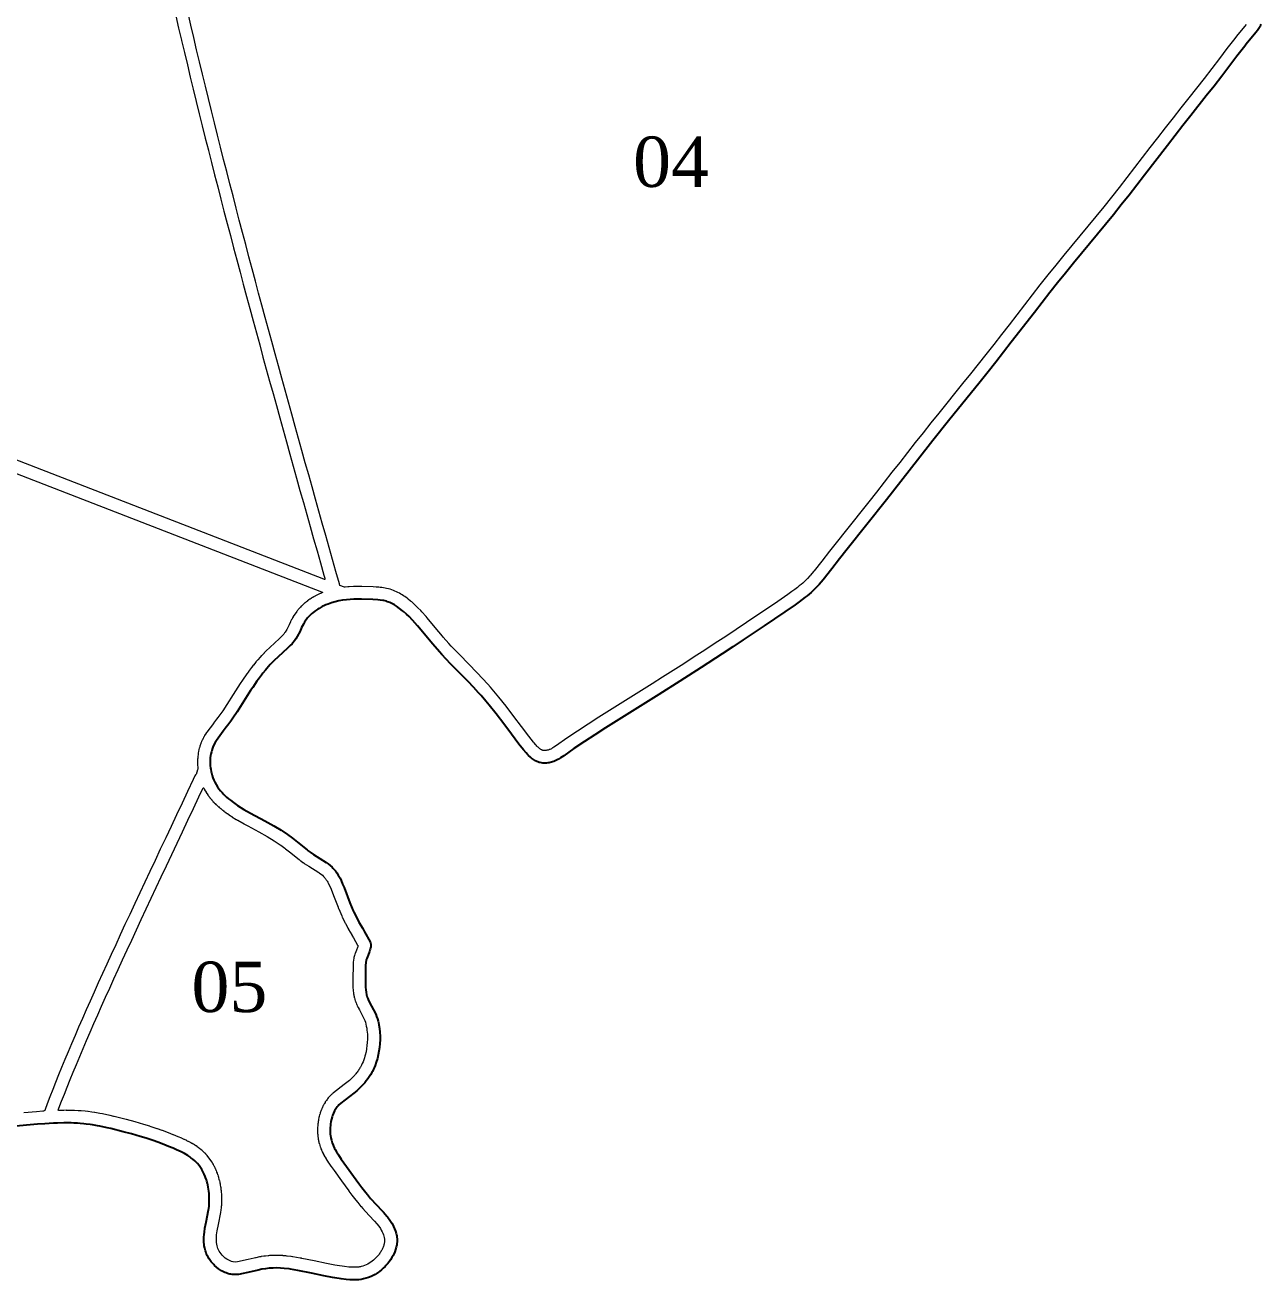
# Model space of a CAD drawing. Extents: x 709175 to 711772, y 7862468 to 7865374.
# Drawn here: x 711280.2 to 711772, y 7863406.2 to 7863905.3 of the extents above; entities that cross this region are included whole.
import ezdxf
from ezdxf.enums import TextEntityAlignment as Align

# ---------------------------------------------------------------- set-up
doc = ezdxf.new("R2010")
doc.units = 0
for name, color, linetype in [('NUMERAÇÕES', 7, 'Continuous'), ('Perimetro', 1, 'Continuous'), ('ÁREAS', 7, 'Continuous')]:
    doc.layers.add(name, color=color, linetype=linetype)
doc.layers.add('NUMERAÇÕES DOS TALHÕES', color=7, linetype='Continuous', true_color=0xffffff)
doc.layers.add('TALHÕES', color=3, linetype='Continuous', lineweight=9, true_color=0x00ff00)
doc.styles.add('AREAS', font='times.ttf')

# ---------------------------------------------------------------- blocks, each defined once
blk = doc.blocks.new('area_de_talhao')
at = {"layer": 'NUMERAÇÕES', "linetype": 'Continuous', "style": 'AREAS'}
blk.add_attdef('NRO', text='', height=20, dxfattribs=at).set_placement((0, 6.08), align=Align.CENTER)
at = {"layer": 'ÁREAS', "linetype": 'Continuous', "style": 'AREAS', "flags": 1}
for tag, height, p in [('AREAREAL', 0.001, (0, 0)), ('AREA', 20, (0, -23.92))]:
    blk.add_attdef(tag, text='', height=height, dxfattribs=at).set_placement(p, align=Align.CENTER)

msp = doc.modelspace()

# ---------------------------------------------------------------- linework, layer by layer
at = {"layer": 'Perimetro', "color": 1}
msp.add_lwpolyline([(711771.96, 7863905.75), (711771.83, 7863905.27), (711771.65, 7863904.8), (711771.42, 7863904.36), (711771.16, 7863903.93), (711770.88, 7863903.51), (711770.59, 7863903.11), (711769.96, 7863902.33), (711766.12, 7863897.72), (711765.5, 7863896.94), (711762.43, 7863892.99), (711756.4, 7863885.01), (711753.34, 7863881.06), (711750.24, 7863877.14), (711744.01, 7863869.31), (711740.91, 7863865.39), (711737.84, 7863861.45), (711734.77, 7863857.5), (711725.63, 7863845.6), (711719.5, 7863837.7), (711716.41, 7863833.77), (711713.29, 7863829.87), (711710.13, 7863825.99), (711706.96, 7863822.13), (711697.38, 7863810.58), (711694.22, 7863806.71), (711691.08, 7863802.82), (711687.97, 7863798.91), (711684.88, 7863794.97), (711681.81, 7863791.02), (711672.64, 7863779.15), (711669.57, 7863775.21), (711666.48, 7863771.27), (711663.37, 7863767.36), (711660.25, 7863763.46), (711647.68, 7863747.9), (711641.44, 7863740.08), (711635.25, 7863732.23), (711622.9, 7863716.5), (711607.36, 7863696.92), (711604.26, 7863692.99), (711601.18, 7863689.05), (711597.77, 7863684.74), (711596.14, 7863682.84), (711594.77, 7863681.39), (711593.69, 7863680.34), (711592.95, 7863679.67), (711592.2, 7863679.02), (711591.43, 7863678.37), (711590.65, 7863677.75), (711589.46, 7863676.83), (711588.25, 7863675.94), (711586.62, 7863674.78), (711582.5, 7863671.96), (711574.23, 7863666.34), (711565.93, 7863660.76), (711561.76, 7863658), (711557.58, 7863655.25), (711549.19, 7863649.81), (711540.77, 7863644.42), (711532.32, 7863639.08), (711511.15, 7863625.78), (711506.93, 7863623.09), (711502.75, 7863620.35), (711498.6, 7863617.56), (711494.5, 7863614.7), (711493.25, 7863613.87), (711492.39, 7863613.35), (711491.96, 7863613.11), (711491.06, 7863612.68), (711490.59, 7863612.48), (711490.12, 7863612.31), (711489.65, 7863612.17), (711489.16, 7863612.04), (711488.67, 7863611.94), (711488.18, 7863611.87), (711487.68, 7863611.82), (711487.18, 7863611.79), (711486.68, 7863611.79), (711486.18, 7863611.82), (711485.69, 7863611.88), (711485.19, 7863611.97), (711484.71, 7863612.09), (711484.23, 7863612.25), (711483.77, 7863612.44), (711483.32, 7863612.65), (711482.89, 7863612.9), (711482.46, 7863613.17), (711482.06, 7863613.46), (711481.66, 7863613.76), (711481.28, 7863614.09), (711480.55, 7863614.77), (711480.2, 7863615.13), (711479.53, 7863615.87), (711478.57, 7863617.02), (711476.72, 7863619.38), (711473.68, 7863623.36), (711470.68, 7863627.35), (711467.65, 7863631.33), (711464.86, 7863634.86), (711463.58, 7863636.4), (711461.64, 7863638.68), (711460.64, 7863639.8), (711458.61, 7863642.01), (711456.54, 7863644.18), (711449.53, 7863651.32), (711446.08, 7863654.93), (711445.06, 7863656.04), (711442.42, 7863659.04), (711436.37, 7863666.36), (711434.37, 7863668.6), (711432.98, 7863670.04), (711431.89, 7863671.07), (711430.77, 7863672.07), (711430.39, 7863672.39), (711429.21, 7863673.31), (711427.98, 7863674.18), (711427.13, 7863674.71), (711426.7, 7863674.96), (711425.81, 7863675.42), (711425.36, 7863675.63), (711424.43, 7863675.99), (711423.95, 7863676.15), (711422.99, 7863676.4), (711422.5, 7863676.5), (711421.51, 7863676.65), (711420.51, 7863676.75), (711418.52, 7863676.88), (711414.02, 7863677.04), (711413.52, 7863677.04), (711411.02, 7863677.01), (711409.52, 7863676.92), (711408.03, 7863676.79), (711406.54, 7863676.59), (711405.07, 7863676.33), (711403.6, 7863675.99), (711402.16, 7863675.57), (711400.75, 7863675.07), (711399.82, 7863674.7), (711399.37, 7863674.5), (711398.46, 7863674.06), (711398.02, 7863673.83), (711397.15, 7863673.34), (711396.72, 7863673.08), (711395.89, 7863672.53), (711395.48, 7863672.24), (711394.7, 7863671.62), (711394.31, 7863671.3), (711393.58, 7863670.61), (711393.23, 7863670.26), (711392.57, 7863669.51), (711392.26, 7863669.12), (711391.68, 7863668.3), (711391.41, 7863667.88), (711390.91, 7863667.01), (711390.23, 7863665.68), (711389.58, 7863664.33), (711388.43, 7863662.1), (711387.92, 7863661.25), (711387.64, 7863660.83), (711387.35, 7863660.43), (711386.72, 7863659.65), (711386.4, 7863659.27), (711385.72, 7863658.53), (711384.65, 7863657.48), (711382.8, 7863655.8), (711379.13, 7863652.41), (711377.75, 7863650.95), (711376.43, 7863649.46), (711375.79, 7863648.69), (711374.85, 7863647.52), (711374.23, 7863646.73), (711373.04, 7863645.13), (711372.45, 7863644.32), (711370.75, 7863641.85), (711369.92, 7863640.6), (711364.52, 7863632.18), (711362.85, 7863629.69), (711362, 7863628.45), (711360.83, 7863626.83), (711360.23, 7863626.03), (711359, 7863624.45), (711356.32, 7863620.84), (711355.8, 7863619.99), (711355.33, 7863619.11), (711354.92, 7863618.19), (711354.74, 7863617.73), (711354.43, 7863616.78), (711354.3, 7863616.3), (711354.08, 7863615.32), (711354, 7863614.83), (711353.88, 7863613.83), (711353.82, 7863612.83), (711353.81, 7863612.34), (711353.83, 7863611.34), (711353.87, 7863610.84), (711353.97, 7863609.84), (711354.05, 7863609.35), (711354.24, 7863608.37), (711354.35, 7863607.88), (711354.62, 7863606.92), (711354.94, 7863605.97), (711355.32, 7863605.04), (711355.74, 7863604.14), (711356.21, 7863603.25), (711356.73, 7863602.4), (711357, 7863601.98), (711357.29, 7863601.57), (711357.9, 7863600.78), (711358.56, 7863600.03), (711359.25, 7863599.3), (711359.6, 7863598.95), (711360.34, 7863598.27), (711361.1, 7863597.62), (711361.88, 7863597), (711363.08, 7863596.1), (711364.73, 7863594.98), (711367.28, 7863593.4), (711369.89, 7863591.91), (711375.61, 7863588.83), (711379.1, 7863586.87), (711382.1, 7863585.06), (711382.52, 7863584.79), (711384.6, 7863583.4), (711386.62, 7863581.93), (711388.57, 7863580.37), (711392.46, 7863577.23), (711392.86, 7863576.93), (711393.67, 7863576.34), (711394.91, 7863575.5), (711399.98, 7863572.3), (711400.79, 7863571.71), (711401.57, 7863571.08), (711402.32, 7863570.42), (711402.67, 7863570.06), (711403.34, 7863569.32), (711403.65, 7863568.93), (711404.24, 7863568.12), (711404.78, 7863567.28), (711405.03, 7863566.85), (711405.5, 7863565.96), (711405.94, 7863565.07), (711406.54, 7863563.69), (711407.1, 7863562.3), (711409.42, 7863556.23), (711410.79, 7863553.01), (711411, 7863552.55), (711411.86, 7863550.75), (711413.03, 7863548.54), (711414.52, 7863545.94), (711415.3, 7863544.65), (711417.5, 7863540.74), (711417.65, 7863540.26), (711417.75, 7863539.77), (711417.78, 7863539.27), (711417.74, 7863538.77), (711417.66, 7863538.28), (711417.54, 7863537.8), (711417.39, 7863537.32), (711417.22, 7863536.85), (711416.65, 7863535.46), (711416.11, 7863534.06), (711415.96, 7863533.59), (711415.84, 7863533.1), (711415.76, 7863532.61), (711415.72, 7863532.11), (711415.69, 7863531.61), (711415.6, 7863526.11), (711415.61, 7863523.11), (711415.64, 7863522.61), (711415.73, 7863521.62), (711415.87, 7863520.63), (711416.08, 7863519.65), (711416.21, 7863519.17), (711416.36, 7863518.69), (711416.53, 7863518.22), (711416.72, 7863517.76), (711417.15, 7863516.86), (711419.71, 7863511.99), (711420.07, 7863511.06), (711420.38, 7863510.11), (711420.65, 7863509.14), (711420.76, 7863508.66), (711420.97, 7863507.68), (711421.2, 7863506.2), (711421.35, 7863504.71), (711421.41, 7863503.21), (711421.41, 7863501.71), (711421.33, 7863500.21), (711421.18, 7863498.72), (711420.98, 7863497.23), (711420.7, 7863495.76), (711420.35, 7863494.3), (711419.92, 7863492.86), (711419.42, 7863491.45), (711419.04, 7863490.52), (711418.83, 7863490.07), (711418.4, 7863489.17), (711418.16, 7863488.73), (711417.66, 7863487.86), (711417.4, 7863487.43), (711416.85, 7863486.6), (711416.55, 7863486.2), (711415.95, 7863485.4), (711415.31, 7863484.63), (711414.31, 7863483.52), (711413.24, 7863482.46), (711412.13, 7863481.45), (711410.97, 7863480.5), (711405.8, 7863476.57), (711405.08, 7863475.87), (711404.75, 7863475.5), (711404.43, 7863475.11), (711404.13, 7863474.71), (711403.85, 7863474.3), (711403.59, 7863473.87), (711403.34, 7863473.44), (711402.91, 7863472.54), (711402.54, 7863471.61), (711402.38, 7863471.13), (711402.1, 7863470.17), (711401.88, 7863469.2), (711401.72, 7863468.21), (711401.66, 7863467.72), (711401.58, 7863466.72), (711401.56, 7863466.22), (711401.56, 7863465.22), (711401.63, 7863464.22), (711401.69, 7863463.73), (711401.85, 7863462.74), (711402.08, 7863461.76), (711402.37, 7863460.81), (711402.73, 7863459.88), (711402.93, 7863459.42), (711403.36, 7863458.52), (711403.6, 7863458.07), (711404.09, 7863457.21), (711404.89, 7863455.94), (711406.02, 7863454.29), (711413.03, 7863444.55), (711414.23, 7863442.95), (711415.77, 7863440.98), (711416.4, 7863440.2), (711417.69, 7863438.67), (711418.35, 7863437.92), (711419.36, 7863436.81), (711422.78, 7863433.16), (711424.08, 7863431.65), (711424.39, 7863431.26), (711425.29, 7863430.05), (711425.84, 7863429.22), (711426.11, 7863428.8), (711426.6, 7863427.92), (711426.82, 7863427.48), (711427.24, 7863426.57), (711427.6, 7863425.64), (711427.88, 7863424.68), (711428, 7863424.19), (711428.09, 7863423.7), (711428.17, 7863423.21), (711428.21, 7863422.71), (711428.24, 7863422.21), (711428.24, 7863421.71), (711428.21, 7863421.21), (711428.16, 7863420.71), (711428.1, 7863420.22), (711428.01, 7863419.73), (711427.9, 7863419.24), (711427.62, 7863418.28), (711427.28, 7863417.34), (711426.87, 7863416.42), (711426.65, 7863415.98), (711426.16, 7863415.1), (711425.63, 7863414.26), (711425.05, 7863413.44), (711424.43, 7863412.66), (711423.77, 7863411.9), (711423.43, 7863411.54), (711422.72, 7863410.84), (711421.97, 7863410.18), (711421.18, 7863409.56), (711420.78, 7863409.26), (711419.95, 7863408.71), (711419.52, 7863408.45), (711418.64, 7863407.97), (711418.2, 7863407.75), (711417.28, 7863407.35), (711416.81, 7863407.17), (711415.86, 7863406.86), (711415.38, 7863406.73), (711414.89, 7863406.61), (711413.91, 7863406.44), (711412.92, 7863406.32), (711411.92, 7863406.25), (711410.92, 7863406.23), (711409.42, 7863406.28), (711407.92, 7863406.41), (711405.94, 7863406.65), (711403.47, 7863407.04), (711402.48, 7863407.21), (711399.05, 7863407.88), (711394.16, 7863408.92), (711388.77, 7863410.01), (711385.81, 7863410.51), (711385.31, 7863410.58), (711383.33, 7863410.81), (711381.83, 7863410.92), (711380.33, 7863410.98), (711378.83, 7863410.96), (711377.34, 7863410.86), (711375.85, 7863410.68), (711374.37, 7863410.44), (711372.9, 7863410.15), (711369.97, 7863409.47), (711365.09, 7863408.4), (711364.6, 7863408.35), (711364.1, 7863408.32), (711363.6, 7863408.32), (711363.1, 7863408.34), (711362.6, 7863408.39), (711362.11, 7863408.47), (711361.62, 7863408.57), (711361.13, 7863408.69), (711360.66, 7863408.84), (711360.19, 7863409.01), (711359.72, 7863409.2), (711358.82, 7863409.64), (711358.39, 7863409.88), (711357.54, 7863410.42), (711357.13, 7863410.7), (711356.35, 7863411.32), (711355.6, 7863411.99), (711355.24, 7863412.34), (711354.56, 7863413.07), (711354.24, 7863413.45), (711353.65, 7863414.26), (711353.37, 7863414.67), (711352.86, 7863415.53), (711352.64, 7863415.98), (711352.43, 7863416.43), (711352.23, 7863416.9), (711352.06, 7863417.36), (711351.91, 7863417.84), (711351.66, 7863418.81), (711351.48, 7863419.79), (711351.41, 7863420.29), (711351.33, 7863421.28), (711351.31, 7863421.78), (711351.31, 7863422.78), (711351.32, 7863423.28), (711351.4, 7863424.28), (711351.51, 7863425.27), (711351.75, 7863426.76), (711352.24, 7863429.21), (711353.2, 7863434.11), (711353.27, 7863434.61), (711353.38, 7863435.6), (711353.48, 7863437.1), (711353.49, 7863438.6), (711353.46, 7863439.6), (711353.39, 7863440.59), (711353.29, 7863441.59), (711353.06, 7863443.07), (711352.86, 7863444.05), (711352.74, 7863444.54), (711352.48, 7863445.5), (711352.34, 7863445.98), (711352.01, 7863446.93), (711351.84, 7863447.39), (711351.45, 7863448.31), (711351.23, 7863448.77), (711350.77, 7863449.65), (711350.52, 7863450.09), (711349.99, 7863450.93), (711349.4, 7863451.74), (711348.76, 7863452.51), (711348.07, 7863453.24), (711347.71, 7863453.58), (711346.96, 7863454.24), (711346.16, 7863454.85), (711345.76, 7863455.14), (711344.92, 7863455.69), (711343.63, 7863456.45), (711342.3, 7863457.14), (711341.4, 7863457.58), (711340.49, 7863458), (711339.12, 7863458.59), (711337.27, 7863459.36), (711335.41, 7863460.09), (711333.06, 7863460.96), (711331.18, 7863461.62), (711328.33, 7863462.56), (711325.94, 7863463.3), (711322.57, 7863464.27), (711319.19, 7863465.18), (711314.34, 7863466.39), (711312.88, 7863466.72), (711309.95, 7863467.34), (711308.96, 7863467.53), (711306.99, 7863467.87), (711306.01, 7863468.02), (711304.52, 7863468.22), (711303.52, 7863468.33), (711302.03, 7863468.47), (711301.03, 7863468.54), (711299.54, 7863468.62), (711298.54, 7863468.65), (711296.54, 7863468.69), (711295.54, 7863468.68), (711293.04, 7863468.63), (711291.54, 7863468.57), (711288.04, 7863468.37), (711285.05, 7863468.14), (711275.09, 7863467.25)], dxfattribs=at)
at = {"layer": 'TALHÕES'}
for points in [[(711340.14, 7863909.01), (711341.28, 7863904.14), (711341.28, 7863904.13), (711342.42, 7863899.27), (711342.42, 7863899.26), (711343.57, 7863894.4), (711343.58, 7863894.39), (711344.74, 7863889.53), (711344.74, 7863889.52), (711345.91, 7863884.67), (711345.91, 7863884.66), (711347.09, 7863879.8), (711347.09, 7863879.79), (711348.28, 7863874.94), (711348.28, 7863874.93), (711349.48, 7863870.08), (711349.48, 7863870.07), (711350.68, 7863865.22), (711350.68, 7863865.22), (711351.9, 7863860.37), (711351.9, 7863860.36), (711353.12, 7863855.52), (711353.12, 7863855.51), (711354.35, 7863850.67), (711354.35, 7863850.66), (711355.58, 7863845.82), (711355.58, 7863845.81), (711356.82, 7863840.97), (711356.83, 7863840.96), (711358.07, 7863836.12), (711358.08, 7863836.12), (711359.33, 7863831.28), (711359.33, 7863831.27), (711360.59, 7863826.44), (711360.59, 7863826.43), (711361.86, 7863821.6), (711361.86, 7863821.59), (711363.14, 7863816.76), (711363.14, 7863816.76), (711364.42, 7863811.92), (711364.42, 7863811.92), (711365.7, 7863807.09), (711365.71, 7863807.08), (711367, 7863802.26), (711367, 7863802.25), (711368.29, 7863797.42), (711368.29, 7863797.42), (711369.59, 7863792.59), (711370.9, 7863787.76), (711372.21, 7863782.94), (711373.53, 7863778.11), (711374.85, 7863773.28), (711376.17, 7863768.46), (711377.5, 7863763.64), (711378.83, 7863758.82), (711380.16, 7863753.99), (711381.5, 7863749.17), (711382.84, 7863744.36), (711384.18, 7863739.54), (711385.52, 7863734.72), (711386.87, 7863729.9), (711388.22, 7863725.09), (711389.57, 7863720.27), (711390.93, 7863715.46), (711392.28, 7863710.64), (711393.64, 7863705.83), (711394.99, 7863701.02), (711396.35, 7863696.2), (711397.71, 7863691.39), (711399.07, 7863686.58), (711399.43, 7863685.29), (711399.49, 7863685), (711399.49, 7863684.81), (711399.42, 7863684.81), (711399.27, 7863684.84), (711399.1, 7863684.9), (710934, 7863865.11)], [(711766.12, 7863905.53), (711765.49, 7863904.78), (711762.25, 7863900.88), (711761.57, 7863900.04), (711758.46, 7863896.03), (711755.43, 7863892.01), (711752.43, 7863888.05), (711749.4, 7863884.14), (711746.32, 7863880.24), (711743.22, 7863876.34), (711740.1, 7863872.42), (711736.98, 7863868.48), (711733.89, 7863864.52), (711730.82, 7863860.55), (711727.76, 7863856.58), (711724.71, 7863852.61), (711721.67, 7863848.66), (711718.62, 7863844.71), (711715.57, 7863840.78), (711712.49, 7863836.88), (711709.4, 7863833.01), (711706.26, 7863829.16), (711703.1, 7863825.31), (711699.91, 7863821.47), (711696.72, 7863817.62), (711693.52, 7863813.76), (711690.34, 7863809.87), (711687.17, 7863805.95), (711684.04, 7863802), (711680.94, 7863798.05), (711677.86, 7863794.08), (711674.8, 7863790.12), (711671.74, 7863786.16), (711668.69, 7863782.22), (711665.63, 7863778.29), (711662.56, 7863774.37), (711659.46, 7863770.48), (711656.35, 7863766.59), (711653.22, 7863762.71), (711650.08, 7863758.82), (711646.93, 7863754.93), (711643.79, 7863751.03), (711640.65, 7863747.11), (711637.53, 7863743.19), (711634.42, 7863739.25), (711631.32, 7863735.32), (711628.23, 7863731.38), (711625.15, 7863727.44), (711622.06, 7863723.52), (711618.98, 7863719.59), (711615.88, 7863715.68), (711612.77, 7863711.77), (711609.66, 7863707.86), (711606.55, 7863703.95), (711603.43, 7863700.02), (711600.33, 7863696.08), (711597.25, 7863692.14), (711594.19, 7863688.26), (711593.94, 7863687.95), (711592.71, 7863686.5), (711592.45, 7863686.21), (711591.51, 7863685.2), (711591.23, 7863684.92), (711590.59, 7863684.29), (711590.29, 7863684.01), (711589.63, 7863683.41), (711588.96, 7863682.82), (711588.26, 7863682.25), (711587.56, 7863681.68), (711586.45, 7863680.83), (711585.32, 7863679.99), (711583.76, 7863678.88), (711579.68, 7863676.09), (711575.56, 7863673.28), (711571.43, 7863670.48), (711567.29, 7863667.69), (711563.15, 7863664.92), (711559.01, 7863662.17), (711554.84, 7863659.44), (711550.67, 7863656.72), (711546.49, 7863654.02), (711542.29, 7863651.32), (711538.08, 7863648.64), (711533.87, 7863645.97), (711529.65, 7863643.31), (711525.42, 7863640.65), (711521.19, 7863637.99), (711516.96, 7863635.34), (711512.71, 7863632.68), (711508.47, 7863630), (711504.22, 7863627.29), (711499.98, 7863624.52), (711495.77, 7863621.69), (711491.68, 7863618.83), (711490.54, 7863618.07), (711490.24, 7863617.89), (711489.93, 7863617.7), (711489.62, 7863617.53), (711489.33, 7863617.39), (711489.05, 7863617.26), (711488.79, 7863617.15), (711488.54, 7863617.06), (711488.29, 7863616.98), (711488.04, 7863616.92), (711487.79, 7863616.87), (711487.54, 7863616.83), (711487.29, 7863616.8), (711487.06, 7863616.79), (711486.83, 7863616.79), (711486.62, 7863616.8), (711486.43, 7863616.83), (711486.26, 7863616.86), (711486.11, 7863616.89), (711485.96, 7863616.94), (711485.81, 7863617.01), (711485.64, 7863617.09), (711485.46, 7863617.19), (711485.26, 7863617.32), (711485.04, 7863617.47), (711484.82, 7863617.64), (711484.58, 7863617.84), (711484.34, 7863618.07), (711484.09, 7863618.31), (711483.83, 7863618.58), (711483.56, 7863618.86), (711483.31, 7863619.15), (711482.73, 7863619.83), (711482.47, 7863620.15), (711480.67, 7863622.44), (711477.67, 7863626.38), (711474.66, 7863630.37), (711471.6, 7863634.39), (711468.75, 7863638), (711467.42, 7863639.61), (711465.41, 7863641.97), (711464.35, 7863643.16), (711462.26, 7863645.43), (711460.13, 7863647.66), (711456.61, 7863651.26), (711453.12, 7863654.8), (711449.72, 7863658.35), (711448.77, 7863659.39), (711446.51, 7863661.94), (711446.24, 7863662.25), (711443.41, 7863665.69), (711440.19, 7863669.59), (711439.8, 7863670.04), (711438.05, 7863671.99), (711437.64, 7863672.43), (711436.51, 7863673.58), (711436.08, 7863673.99), (711435.29, 7863674.74), (711434.85, 7863675.15), (711434.02, 7863675.87), (711433.55, 7863676.26), (711432.68, 7863676.96), (711432.18, 7863677.33), (711431.26, 7863678), (711430.74, 7863678.35), (711430.22, 7863678.68), (711429.69, 7863679.01), (711429.13, 7863679.33), (711428.56, 7863679.63), (711427.97, 7863679.93), (711427.36, 7863680.21), (711426.73, 7863680.47), (711426.08, 7863680.71), (711425.4, 7863680.93), (711424.73, 7863681.12), (711424.06, 7863681.28), (711423.4, 7863681.41), (711422.76, 7863681.52), (711422.14, 7863681.61), (711421.53, 7863681.68), (711420.93, 7863681.74), (711419.83, 7863681.82), (711418.74, 7863681.88), (711414.13, 7863682.04), (711413.52, 7863682.04), (711411.41, 7863682.02), (711410.8, 7863682), (711409.19, 7863681.91), (711408.59, 7863681.87), (711407.49, 7863681.76), (711407.28, 7863681.73), (711405.43, 7863682.45), (711405.24, 7863683.13), (711403.88, 7863687.94), (711402.52, 7863692.75), (711401.16, 7863697.56), (711399.81, 7863702.37), (711398.45, 7863707.18), (711397.09, 7863712), (711395.74, 7863716.81), (711394.39, 7863721.62), (711393.04, 7863726.44), (711391.69, 7863731.25), (711390.34, 7863736.06), (711389, 7863740.88), (711387.65, 7863745.69), (711386.32, 7863750.51), (711384.98, 7863755.33), (711383.65, 7863760.14), (711382.32, 7863764.96), (711380.99, 7863769.78), (711379.67, 7863774.6), (711378.35, 7863779.42), (711377.04, 7863784.24), (711375.73, 7863789.07), (711374.42, 7863793.89), (711373.12, 7863798.72), (711371.83, 7863803.54), (711370.54, 7863808.37), (711369.25, 7863813.2), (711367.97, 7863818.03), (711366.7, 7863822.86), (711365.43, 7863827.69), (711364.17, 7863832.53), (711362.92, 7863837.37), (711361.67, 7863842.2), (711360.43, 7863847.04), (711359.19, 7863851.89), (711357.97, 7863856.73), (711356.75, 7863861.57), (711355.54, 7863866.42), (711354.33, 7863871.27), (711353.14, 7863876.12), (711351.95, 7863880.97), (711350.77, 7863885.83), (711349.6, 7863890.68), (711348.44, 7863895.54), (711347.29, 7863900.4), (711346.15, 7863905.27), (711345.01, 7863910.13)], [(710940.64, 7863857.17), (711398.13, 7863679.92), (711398.48, 7863679.75), (711398.48, 7863679.75), (711398.58, 7863679.66), (711398.55, 7863679.63), (711398.48, 7863679.58), (711398.31, 7863679.49), (711397.85, 7863679.29), (711397.82, 7863679.28), (711397.39, 7863679.09), (711397.3, 7863679.05), (711396.85, 7863678.84), (711396.75, 7863678.79), (711396.3, 7863678.57), (711396.21, 7863678.52), (711395.76, 7863678.29), (711395.67, 7863678.24), (711395.23, 7863678), (711395.13, 7863677.95), (711394.7, 7863677.7), (711394.6, 7863677.64), (711394.17, 7863677.38), (711394.07, 7863677.31), (711393.65, 7863677.05), (711393.54, 7863676.98), (711393.13, 7863676.7), (711393.02, 7863676.62), (711392.62, 7863676.33), (711392.51, 7863676.26), (711392.11, 7863675.96), (711392.01, 7863675.87), (711391.62, 7863675.56), (711391.51, 7863675.47), (711391.13, 7863675.15), (711391.02, 7863675.05), (711390.65, 7863674.72), (711390.54, 7863674.61), (711390.17, 7863674.27), (711390.06, 7863674.16), (711389.71, 7863673.8), (711389.6, 7863673.69), (711389.26, 7863673.32), (711389.15, 7863673.19), (711388.83, 7863672.82), (711388.72, 7863672.68), (711388.41, 7863672.29), (711388.3, 7863672.15), (711388, 7863671.75), (711387.89, 7863671.61), (711387.6, 7863671.19), (711387.51, 7863671.05), (711387.24, 7863670.62), (711387.16, 7863670.49), (711386.9, 7863670.06), (711386.83, 7863669.95), (711386.58, 7863669.51), (711386.53, 7863669.41), (711386.29, 7863668.97), (711386.24, 7863668.87), (711385.83, 7863668.05), (711385.78, 7863667.97), (711385.2, 7863666.76), (711384.28, 7863664.96), (711383.65, 7863663.88), (711383.44, 7863663.58), (711383.24, 7863663.3), (711383.1, 7863663.12), (711381.44, 7863661.35), (711379.46, 7863659.52), (711379.45, 7863659.51), (711375.94, 7863656.26), (711375.82, 7863656.15), (711375.37, 7863655.71), (711375.25, 7863655.58), (711374.2, 7863654.48), (711374.14, 7863654.41), (711373.81, 7863654.05), (711373.74, 7863653.97), (711372.76, 7863652.86), (711372.7, 7863652.78), (711372.05, 7863652.02), (711371.99, 7863651.94), (711371.04, 7863650.76), (711370.98, 7863650.69), (711370.38, 7863649.92), (711370.31, 7863649.84), (711369.11, 7863648.22), (711369.06, 7863648.15), (711368.48, 7863647.36), (711368.42, 7863647.28), (711366.71, 7863644.8), (711366.66, 7863644.72), (711365.82, 7863643.46), (711365.77, 7863643.39), (711363.02, 7863639.11), (711363.01, 7863639.1), (711360.42, 7863635.06), (711358.81, 7863632.64), (711358.01, 7863631.48), (711356.89, 7863629.92), (711356.37, 7863629.21), (711355.14, 7863627.64), (711355.09, 7863627.56), (711352.55, 7863624.15), (711352.41, 7863623.96), (711352, 7863623.35), (711351.87, 7863623.16), (711351.61, 7863622.73), (711351.53, 7863622.59), (711351.29, 7863622.17), (711351.22, 7863622.04), (711350.99, 7863621.61), (711350.92, 7863621.46), (711350.71, 7863621.02), (711350.63, 7863620.87), (711350.43, 7863620.41), (711350.36, 7863620.24), (711350.17, 7863619.78), (711350.11, 7863619.61), (711349.94, 7863619.13), (711349.88, 7863618.97), (711349.73, 7863618.49), (711349.68, 7863618.33), (711349.54, 7863617.84), (711349.49, 7863617.68), (711349.37, 7863617.19), (711349.34, 7863617.03), (711349.23, 7863616.54), (711349.2, 7863616.38), (711349.11, 7863615.89), (711349.09, 7863615.73), (711349.01, 7863615.24), (711348.99, 7863615.09), (711348.93, 7863614.59), (711348.92, 7863614.44), (711348.87, 7863613.94), (711348.86, 7863613.79), (711348.83, 7863613.29), (711348.83, 7863613.14), (711348.81, 7863612.64), (711348.81, 7863612.5), (711348.81, 7863612), (711348.81, 7863611.85), (711348.83, 7863611.37), (711348.84, 7863611.21), (711348.91, 7863609.96), (711348.9, 7863609.47), (711348.89, 7863609.39), (711348.83, 7863609.08), (711348.54, 7863608.24), (711348.47, 7863608.02), (711348.42, 7863607.87), (711348.37, 7863607.58), (711348.33, 7863607.54), (711348, 7863607.18), (711347.75, 7863606.76), (711347.03, 7863605.23), (711344.82, 7863600.5), (711342.62, 7863595.82), (711340.43, 7863591.18), (711338.26, 7863586.58), (711336.12, 7863582.02), (711333.99, 7863577.52), (711331.9, 7863573.07), (711329.84, 7863568.7), (711327.81, 7863564.39), (711325.82, 7863560.14), (711323.86, 7863555.95), (711321.83, 7863551.63), (711319.93, 7863547.54), (711318.06, 7863543.52), (711316.23, 7863539.56), (711314.43, 7863535.66), (711312.68, 7863531.83), (711310.96, 7863528.06), (711309.28, 7863524.36), (711307.64, 7863520.71), (711306.04, 7863517.14), (711304.49, 7863513.62), (711302.97, 7863510.17), (711301.49, 7863506.78), (711300.06, 7863503.46), (711298.66, 7863500.19), (711297.31, 7863496.99), (711296, 7863493.86), (711294.73, 7863490.78), (711293.49, 7863487.76), (711292.31, 7863484.81), (711291.16, 7863481.92), (711290.05, 7863479.09), (711288.98, 7863476.31), (711288.1, 7863474.02), (711287.98, 7863473.55), (711287.82, 7863473.46), (711287.79, 7863473.45), (711287.51, 7863473.36), (711287.2, 7863473.32), (711284.77, 7863473.13), (711284.7, 7863473.13), (711279.63, 7863472.68)]]:
    msp.add_lwpolyline(points, dxfattribs=at)
msp.add_lwpolyline([(711351.04, 7863602), (711351.21, 7863601.9), (711351.25, 7863601.88), (711351.4, 7863601.64), (711351.56, 7863601.34), (711351.62, 7863601.21), (711351.87, 7863600.78), (711351.93, 7863600.66), (711352.19, 7863600.23), (711352.26, 7863600.11), (711352.53, 7863599.69), (711352.6, 7863599.57), (711352.88, 7863599.16), (711352.96, 7863599.04), (711353.25, 7863598.63), (711353.33, 7863598.52), (711353.64, 7863598.12), (711353.72, 7863598.01), (711354.03, 7863597.62), (711354.12, 7863597.52), (711354.44, 7863597.14), (711354.52, 7863597.04), (711354.85, 7863596.67), (711354.93, 7863596.58), (711355.27, 7863596.22), (711355.35, 7863596.13), (711355.7, 7863595.77), (711355.78, 7863595.7), (711356.13, 7863595.35), (711356.21, 7863595.28), (711356.57, 7863594.93), (711356.65, 7863594.87), (711357.02, 7863594.53), (711357.09, 7863594.47), (711357.46, 7863594.15), (711357.53, 7863594.08), (711357.93, 7863593.75), (711358.02, 7863593.68), (711358.72, 7863593.12), (711358.8, 7863593.06), (711359.2, 7863592.75), (711359.28, 7863592.69), (711360.09, 7863592.09), (711360.17, 7863592.04), (711360.57, 7863591.76), (711360.66, 7863591.7), (711361.9, 7863590.86), (711361.98, 7863590.81), (711362.39, 7863590.54), (711362.48, 7863590.48), (711364.19, 7863589.42), (711364.26, 7863589.38), (711364.68, 7863589.13), (711364.77, 7863589.07), (711367.38, 7863587.59), (711367.46, 7863587.55), (711368.8, 7863586.81), (711368.83, 7863586.8), (711373.13, 7863584.48), (711376.48, 7863582.61), (711379.29, 7863580.91), (711381.69, 7863579.33), (711382.01, 7863579.11), (711383.53, 7863577.99), (711383.85, 7863577.75), (711385.42, 7863576.5), (711389.25, 7863573.39), (711389.37, 7863573.29), (711389.8, 7863572.97), (711389.89, 7863572.9), (711390.69, 7863572.32), (711390.77, 7863572.26), (711391.19, 7863571.97), (711391.28, 7863571.91), (711392.11, 7863571.36), (711392.2, 7863571.3), (711393.08, 7863570.74), (711397.03, 7863568.25), (711397.35, 7863568.03), (711397.94, 7863567.59), (711398.47, 7863567.15), (711398.94, 7863566.71), (711399.44, 7863566.18), (711399.64, 7863565.94), (711399.84, 7863565.68), (711400.04, 7863565.4), (711400.24, 7863565.1), (711400.44, 7863564.79), (711400.63, 7863564.46), (711400.82, 7863564.11), (711400.98, 7863563.82), (711401.71, 7863562.28), (711402.41, 7863560.56), (711402.96, 7863559.12), (711404.74, 7863554.48), (711404.77, 7863554.4), (711404.96, 7863553.94), (711405, 7863553.84), (711406.17, 7863551.09), (711406.21, 7863550.99), (711406.42, 7863550.53), (711406.47, 7863550.43), (711407.33, 7863548.63), (711407.38, 7863548.54), (711407.6, 7863548.09), (711407.65, 7863548), (711408.59, 7863546.23), (711408.63, 7863546.15), (711408.88, 7863545.72), (711408.92, 7863545.63), (711410.17, 7863543.47), (711410.22, 7863543.4), (711410.91, 7863542.25), (711412.51, 7863539.41), (711412.53, 7863539.37), (711412.64, 7863539.04), (711412.64, 7863538.96), (711412.58, 7863538.75), (711412.48, 7863538.47), (711412.05, 7863537.42), (711412.01, 7863537.32), (711411.49, 7863536), (711411.4, 7863535.73), (711411.23, 7863535.2), (711411.14, 7863534.89), (711411.03, 7863534.44), (711410.95, 7863534.11), (711410.86, 7863533.6), (711410.81, 7863533.25), (711410.75, 7863532.72), (711410.73, 7863532.43), (711410.7, 7863531.91), (711410.7, 7863531.72), (711410.69, 7863531.16), (711410.61, 7863526.25), (711410.6, 7863526.15), (711410.61, 7863523.21), (711410.62, 7863522.99), (711410.64, 7863522.41), (711410.65, 7863522.27), (711410.69, 7863521.79), (711410.7, 7863521.67), (711410.75, 7863521.18), (711410.76, 7863521.05), (711410.82, 7863520.56), (711410.84, 7863520.41), (711410.92, 7863519.92), (711410.95, 7863519.76), (711411.04, 7863519.28), (711411.07, 7863519.11), (711411.18, 7863518.62), (711411.23, 7863518.44), (711411.35, 7863517.96), (711411.41, 7863517.76), (711411.56, 7863517.29), (711411.62, 7863517.08), (711411.79, 7863516.61), (711411.87, 7863516.41), (711412.06, 7863515.93), (711412.14, 7863515.75), (711412.35, 7863515.29), (711412.42, 7863515.15), (711412.64, 7863514.69), (711412.7, 7863514.57), (711412.94, 7863514.12), (711412.98, 7863514.04), (711413.22, 7863513.61), (711415.01, 7863510.2), (711415.36, 7863509.35), (711415.58, 7863508.71), (711415.79, 7863507.96), (711415.96, 7863507.19), (711416.11, 7863506.4), (711416.23, 7863505.6), (711416.32, 7863504.8), (711416.38, 7863503.94), (711416.41, 7863503.23), (711416.41, 7863501.95), (711416.35, 7863500.67), (711416.23, 7863499.43), (711416.06, 7863498.19), (711415.84, 7863496.95), (711415.53, 7863495.65), (711415.44, 7863495.29), (711415.2, 7863494.52), (711414.94, 7863493.75), (711414.66, 7863493.01), (711414.34, 7863492.28), (711414.01, 7863491.58), (711413.62, 7863490.85), (711413.42, 7863490.52), (711413.22, 7863490.19), (711413.01, 7863489.86), (711412.79, 7863489.53), (711412.56, 7863489.21), (711412.33, 7863488.89), (711412.08, 7863488.57), (711411.83, 7863488.25), (711411.57, 7863487.94), (711411.34, 7863487.68), (711410.14, 7863486.42), (711409.89, 7863486.17), (711409.26, 7863485.6), (711408.27, 7863484.75), (711407.18, 7863483.89), (711402.88, 7863480.63), (711402.68, 7863480.46), (711402.48, 7863480.3), (711402.27, 7863480.11), (711401.95, 7863479.8), (711401.81, 7863479.67), (711401.46, 7863479.31), (711401.31, 7863479.15), (711400.97, 7863478.77), (711400.82, 7863478.6), (711400.5, 7863478.2), (711400.36, 7863478.01), (711400.06, 7863477.61), (711399.93, 7863477.43), (711399.65, 7863477.01), (711399.53, 7863476.83), (711399.28, 7863476.4), (711399.17, 7863476.22), (711398.93, 7863475.79), (711398.84, 7863475.61), (711398.62, 7863475.17), (711398.54, 7863474.99), (711398.33, 7863474.54), (711398.26, 7863474.38), (711398.07, 7863473.92), (711398.01, 7863473.76), (711397.83, 7863473.29), (711397.78, 7863473.13), (711397.62, 7863472.66), (711397.57, 7863472.51), (711397.43, 7863472.04), (711397.39, 7863471.89), (711397.26, 7863471.41), (711397.22, 7863471.27), (711397.11, 7863470.78), (711397.08, 7863470.64), (711396.98, 7863470.16), (711396.95, 7863470.02), (711396.87, 7863469.53), (711396.84, 7863469.39), (711396.77, 7863468.9), (711396.75, 7863468.76), (711396.69, 7863468.26), (711396.68, 7863468.12), (711396.63, 7863467.62), (711396.62, 7863467.48), (711396.59, 7863466.98), (711396.58, 7863466.84), (711396.56, 7863466.34), (711396.56, 7863466.19), (711396.56, 7863465.69), (711396.56, 7863465.54), (711396.57, 7863465.04), (711396.58, 7863464.89), (711396.6, 7863464.39), (711396.61, 7863464.23), (711396.66, 7863463.74), (711396.67, 7863463.58), (711396.73, 7863463.08), (711396.75, 7863462.92), (711396.83, 7863462.43), (711396.85, 7863462.26), (711396.94, 7863461.77), (711396.98, 7863461.61), (711397.09, 7863461.12), (711397.13, 7863460.95), (711397.25, 7863460.46), (711397.3, 7863460.29), (711397.44, 7863459.81), (711397.49, 7863459.65), (711397.65, 7863459.18), (711397.7, 7863459.02), (711397.87, 7863458.55), (711397.93, 7863458.41), (711398.11, 7863457.95), (711398.17, 7863457.81), (711398.37, 7863457.36), (711398.43, 7863457.23), (711398.64, 7863456.79), (711398.69, 7863456.67), (711398.92, 7863456.23), (711398.97, 7863456.12), (711399.2, 7863455.69), (711399.25, 7863455.59), (711399.5, 7863455.16), (711399.55, 7863455.08), (711399.79, 7863454.65), (711399.84, 7863454.57), (711400.11, 7863454.13), (711400.17, 7863454.04), (711400.65, 7863453.28), (711400.7, 7863453.2), (711400.98, 7863452.79), (711401.04, 7863452.7), (711401.89, 7863451.47), (711401.94, 7863451.4), (711403.12, 7863449.76), (711406.03, 7863445.7), (711406.04, 7863445.68), (711408.95, 7863441.66), (711409, 7863441.59), (711410.2, 7863439.99), (711410.26, 7863439.91), (711411.8, 7863437.94), (711411.86, 7863437.86), (711412.48, 7863437.09), (711412.55, 7863437.01), (711413.83, 7863435.49), (711413.9, 7863435.41), (711414.56, 7863434.65), (711414.63, 7863434.58), (711415.65, 7863433.46), (711415.69, 7863433.42), (711419.01, 7863429.87), (711419.27, 7863429.59), (711420.12, 7863428.59), (711420.88, 7863427.61), (711421.55, 7863426.64), (711421.92, 7863426.03), (711422.26, 7863425.41), (711422.55, 7863424.79), (711422.8, 7863424.19), (711422.98, 7863423.61), (711423.11, 7863423.07), (711423.21, 7863422.43), (711423.23, 7863422.19), (711423.23, 7863421.96), (711423.23, 7863421.69), (711423.21, 7863421.41), (711423.17, 7863421.13), (711423.12, 7863420.84), (711423.06, 7863420.54), (711422.99, 7863420.24), (711422.9, 7863419.93), (711422.8, 7863419.63), (711422.68, 7863419.31), (711422.55, 7863419), (711422.41, 7863418.69), (711422.26, 7863418.37), (711422.09, 7863418.06), (711421.92, 7863417.74), (711421.73, 7863417.43), (711421.53, 7863417.12), (711421.32, 7863416.82), (711421.11, 7863416.52), (711420.88, 7863416.22), (711420.69, 7863415.98), (711419.92, 7863415.11), (711419.41, 7863414.6), (711418.86, 7863414.11), (711418.3, 7863413.65), (711417.72, 7863413.23), (711417.12, 7863412.84), (711416.51, 7863412.5), (711415.89, 7863412.2), (711415.27, 7863411.94), (711414.64, 7863411.72), (711413.91, 7863411.53), (711413.6, 7863411.46), (711413.27, 7863411.4), (711412.92, 7863411.35), (711412.56, 7863411.31), (711412.19, 7863411.28), (711411.81, 7863411.25), (711411.42, 7863411.24), (711411.02, 7863411.24), (711410.68, 7863411.24), (711409, 7863411.33), (711407.22, 7863411.53), (711404.37, 7863411.96), (711403.48, 7863412.11), (711400.13, 7863412.76), (711395.22, 7863413.81), (711395.18, 7863413.82), (711390.3, 7863414.81), (711390.22, 7863414.83), (711389.73, 7863414.92), (711389.63, 7863414.94), (711386.68, 7863415.43), (711386.57, 7863415.45), (711386.06, 7863415.52), (711385.96, 7863415.53), (711384.48, 7863415.72), (711384.38, 7863415.73), (711383.88, 7863415.78), (711383.79, 7863415.79), (711382.79, 7863415.87), (711382.7, 7863415.88), (711382.21, 7863415.91), (711382.1, 7863415.92), (711381.1, 7863415.96), (711381, 7863415.96), (711380.5, 7863415.98), (711380.37, 7863415.98), (711379.38, 7863415.97), (711379.25, 7863415.97), (711378.73, 7863415.96), (711378.64, 7863415.96), (711378.14, 7863415.93), (711378.05, 7863415.93), (711377.55, 7863415.89), (711377.46, 7863415.89), (711376.98, 7863415.85), (711376.85, 7863415.83), (711375.85, 7863415.73), (711375.74, 7863415.71), (711375.24, 7863415.65), (711375.13, 7863415.63), (711374.14, 7863415.48), (711374.05, 7863415.46), (711373.56, 7863415.38), (711373.45, 7863415.36), (711371.97, 7863415.07), (711371.88, 7863415.05), (711371.4, 7863414.94), (711371.3, 7863414.92), (711368.94, 7863414.36), (711364.7, 7863413.43), (711363.81, 7863413.33), (711363.81, 7863413.33), (711362.95, 7863413.41), (711362.86, 7863413.43), (711362.28, 7863413.58), (711362.09, 7863413.65), (711361.5, 7863413.9), (711360.95, 7863414.19), (711360.4, 7863414.53), (711359.86, 7863414.92), (711359.28, 7863415.4), (711359.07, 7863415.59), (711358.58, 7863416.09), (711358.15, 7863416.59), (711357.76, 7863417.1), (711357.43, 7863417.63), (711357.14, 7863418.17), (711356.92, 7863418.68), (711356.73, 7863419.21), (711356.56, 7863419.84), (711356.44, 7863420.49), (711356.36, 7863421.17), (711356.31, 7863421.89), (711356.31, 7863422.62), (711356.34, 7863423.38), (711356.41, 7863424.17), (711356.53, 7863425.02), (711356.64, 7863425.73), (711357.14, 7863428.21), (711357.15, 7863428.23), (711358.09, 7863433.03), (711358.13, 7863433.27), (711358.21, 7863433.84), (711358.23, 7863434.02), (711358.34, 7863434.99), (711358.35, 7863435.12), (711358.4, 7863435.64), (711358.41, 7863435.73), (711358.44, 7863436.23), (711358.44, 7863436.32), (711358.47, 7863436.82), (711358.47, 7863436.91), (711358.49, 7863437.41), (711358.49, 7863437.5), (711358.5, 7863438), (711358.5, 7863438.08), (711358.49, 7863438.58), (711358.49, 7863438.67), (711358.48, 7863439.17), (711358.48, 7863439.26), (711358.46, 7863439.76), (711358.45, 7863439.85), (711358.42, 7863440.35), (711358.42, 7863440.44), (711358.38, 7863440.94), (711358.37, 7863441.03), (711358.32, 7863441.53), (711358.31, 7863441.62), (711358.26, 7863442.11), (711358.25, 7863442.21), (711358.18, 7863442.7), (711358.17, 7863442.8), (711358.09, 7863443.29), (711358.08, 7863443.38), (711357.99, 7863443.88), (711357.98, 7863443.97), (711357.88, 7863444.46), (711357.86, 7863444.56), (711357.76, 7863445.05), (711357.74, 7863445.15), (711357.62, 7863445.63), (711357.6, 7863445.73), (711357.47, 7863446.22), (711357.45, 7863446.32), (711357.31, 7863446.8), (711357.28, 7863446.91), (711357.14, 7863447.38), (711357.1, 7863447.49), (711356.95, 7863447.96), (711356.91, 7863448.07), (711356.75, 7863448.54), (711356.71, 7863448.65), (711356.53, 7863449.12), (711356.49, 7863449.23), (711356.3, 7863449.69), (711356.25, 7863449.81), (711356.05, 7863450.27), (711356, 7863450.38), (711355.79, 7863450.84), (711355.73, 7863450.95), (711355.51, 7863451.4), (711355.44, 7863451.52), (711355.21, 7863451.96), (711355.14, 7863452.08), (711354.89, 7863452.52), (711354.82, 7863452.64), (711354.56, 7863453.07), (711354.48, 7863453.19), (711354.21, 7863453.61), (711354.12, 7863453.74), (711353.84, 7863454.15), (711353.75, 7863454.27), (711353.45, 7863454.67), (711353.35, 7863454.8), (711353.04, 7863455.19), (711352.94, 7863455.32), (711352.61, 7863455.7), (711352.5, 7863455.83), (711352.16, 7863456.2), (711352.05, 7863456.32), (711351.7, 7863456.68), (711351.58, 7863456.8), (711351.21, 7863457.15), (711351.1, 7863457.26), (711350.72, 7863457.59), (711350.61, 7863457.69), (711350.23, 7863458.02), (711350.12, 7863458.11), (711349.72, 7863458.42), (711349.62, 7863458.51), (711349.21, 7863458.81), (711349.11, 7863458.88), (711348.7, 7863459.18), (711348.6, 7863459.24), (711348.19, 7863459.53), (711348.09, 7863459.59), (711347.67, 7863459.86), (711347.58, 7863459.92), (711347.16, 7863460.18), (711347.07, 7863460.23), (711346.64, 7863460.49), (711346.56, 7863460.53), (711346.14, 7863460.77), (711346.04, 7863460.83), (711345.15, 7863461.3), (711345.05, 7863461.35), (711344.6, 7863461.58), (711344.52, 7863461.63), (711343.62, 7863462.06), (711343.53, 7863462.1), (711342.62, 7863462.52), (711342.53, 7863462.56), (711341.15, 7863463.16), (711341.07, 7863463.2), (711339.22, 7863463.96), (711339.14, 7863464), (711337.28, 7863464.73), (711337.19, 7863464.76), (711334.85, 7863465.63), (711334.76, 7863465.66), (711332.87, 7863466.33), (711332.78, 7863466.36), (711329.94, 7863467.3), (711329.84, 7863467.32), (711327.45, 7863468.06), (711327.37, 7863468.09), (711324, 7863469.06), (711323.92, 7863469.08), (711320.54, 7863469.99), (711320.45, 7863470.02), (711315.6, 7863471.23), (711315.51, 7863471.25), (711314.05, 7863471.59), (711313.96, 7863471.61), (711311.03, 7863472.23), (711310.93, 7863472.25), (711309.95, 7863472.43), (711309.86, 7863472.45), (711307.89, 7863472.79), (711307.79, 7863472.81), (711306.8, 7863472.96), (711306.71, 7863472.97), (711305.22, 7863473.17), (711305.13, 7863473.18), (711304.14, 7863473.29), (711304.03, 7863473.3), (711302.54, 7863473.44), (711302.44, 7863473.45), (711301.44, 7863473.52), (711301.34, 7863473.53), (711299.84, 7863473.61), (711299.76, 7863473.61), (711298.76, 7863473.65), (711298.66, 7863473.65), (711296.66, 7863473.68), (711296.57, 7863473.69), (711295.57, 7863473.68), (711295.48, 7863473.68), (711293.82, 7863473.65), (711293.59, 7863473.67), (711293.36, 7863473.78), (711293.65, 7863474.53), (711294.71, 7863477.27), (711295.81, 7863480.08), (711296.95, 7863482.95), (711298.13, 7863485.89), (711299.35, 7863488.88), (711300.61, 7863491.94), (711301.92, 7863495.06), (711303.26, 7863498.24), (711304.65, 7863501.48), (711306.08, 7863504.79), (711307.55, 7863508.17), (711309.06, 7863511.6), (711310.61, 7863515.1), (711312.21, 7863518.67), (711313.84, 7863522.3), (711315.51, 7863525.99), (711317.22, 7863529.75), (711318.98, 7863533.57), (711320.77, 7863537.46), (711322.6, 7863541.42), (711324.46, 7863545.43), (711326.36, 7863549.52), (711328.38, 7863553.83), (711330.34, 7863558.01), (711332.34, 7863562.26), (711334.36, 7863566.57), (711336.42, 7863570.94), (711338.52, 7863575.38), (711340.64, 7863579.89), (711342.79, 7863584.45), (711344.96, 7863589.05), (711347.14, 7863593.69), (711349.34, 7863598.38), (711351.04, 7863602)], close=True, dxfattribs=at)

# ---------------------------------------------------------------- block references
at = {"layer": 'NUMERAÇÕES DOS TALHÕES'}
ref = msp.add_blockref('area_de_talhao', (711537.23, 7863834.89), dxfattribs=at)
ref.add_attrib('NRO', '04', dxfattribs={"layer": 'NUMERAÇÕES', "height": 20, "style": 'AREAS'}).set_placement((711537.23, 7863840.97), align=Align.CENTER)
ref = msp.add_blockref('area_de_talhao', (711361.49, 7863506.71), dxfattribs=at)
ref.add_attrib('NRO', '05', dxfattribs={"layer": 'NUMERAÇÕES', "height": 20, "style": 'AREAS'}).set_placement((711361.49, 7863512.79), align=Align.CENTER)

doc.saveas('drawing.dxf')
